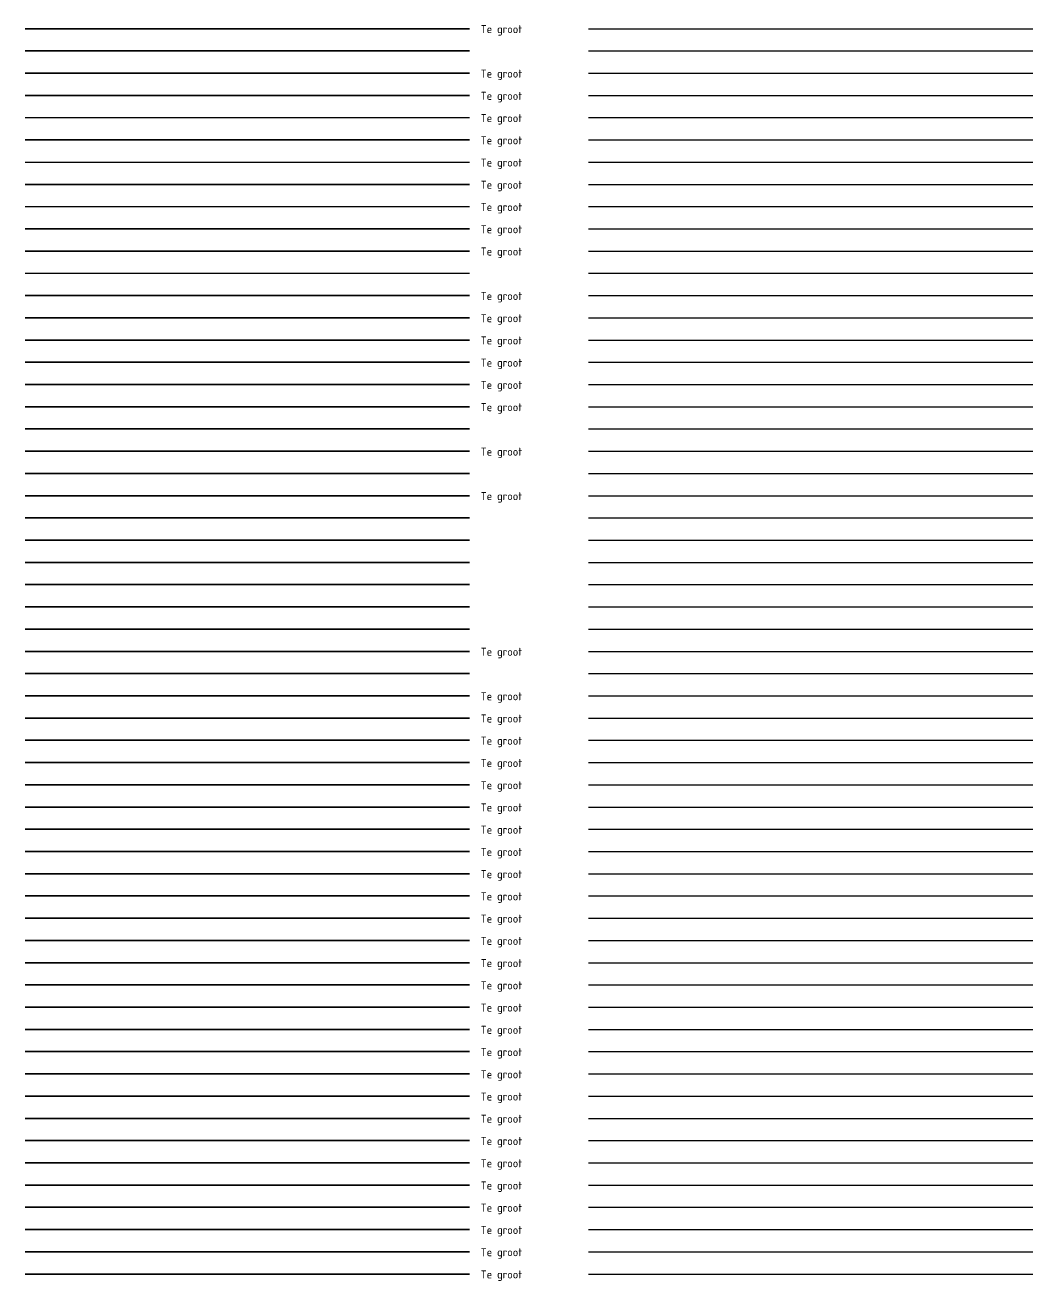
# Model space of a CAD drawing. Header units: metres. Extents: x 0 to 286, y 1 to 229.
# Drawn here: x 100 to 145.3, y 114.7 to 171.2 of the extents above; entities that cross this region are included whole.
import ezdxf
from ezdxf.lldxf.tags import DXFTag

# ---------------------------------------------------------------- set-up
doc = ezdxf.new("R2010")
doc.units = ezdxf.units.M
for name, color, linetype, lineweight in [('V-WE-MO-BODEM_CONTOUR-G', 30, 'V-MO-BORDER-SO', 35), ('V-WE-MO-BODEM_CONTOUR_INTERVENTIEWAARDE-G', 10, 'V-MO-BODEM_CONTOUR_INTERVENTIEWAARDE-SO', 35), ('V-WE-MO-BODEM_CONTOUR_TUSSENWAARDE-G', 40, 'V-MO-BODEMTUSSENWAARDE-SO', 35), ('V-WE-MO-EXPLOSIEVEN-G', 10, 'V-MO-EXPLOSIEVEN-SO', 35), ('V-WE-MO-GELUID_CONTOUR_INTERVENTIEWAARDE-G', 10, 'V-MO-GELUIDINTERVENTIEWAARDE-SO', 35), ('V-WE-MO-GELUID_CONTOUR_STREEFWAARDE-G', 90, 'V-MO-GELUIDSTREEFWAARDE-SO', 35), ('V-WE-MO-GELUID_CONTOUR_TUSSENWAARDE-G', 40, 'V-MO-GELUIDTUSSENWAARDE-SO', 35), ('V-WE-MO-GEUR_CONTOUR_INTERVENTIEWAARDE-G', 10, 'V-MO-GEURINTERVENTIEWAARDE-SO', 35), ('V-WE-MO-GEUR_CONTOUR_STREEFWAARDE-G', 90, 'V-MO-GEURSTREEFWAARDE-SO', 35), ('V-WE-MO-GEUR_CONTOUR_TUSSENWAARDE-G', 40, 'V-MO-GEURTUSSENWAARDE-SO', 35), ('V-WE-MO-GRONDWATER_CONTOUR_INTERVENTIEWAARDE-G', 10, 'V-MO-GRONDWATERINTERVENTIEWAARDE-SO', 35), ('V-WE-MO-GRONDWATER_CONTOUR_STREEFWAARDE-G', 90, 'V-MO-GRONDWATERSTREEFWAARDE-SO', 35), ('V-WE-MO-GRONDWATER_CONTOUR_TUSSENWAARDE-G', 40, 'V-MO-GRONDWATERTUSSENWAARDE-SO', 35), ('V-WE-MO-LICHT_CONTOUR_INTERVENTIEWAARDE-G', 10, 'V-MO-LICHTINTERVENTIEWAARDE-SO', 35), ('V-WE-MO-LICHT_CONTOUR_STREEFWAARDE-G', 90, 'V-MO-LICHTSTREEFWAARDE-SO', 35), ('V-WE-MO-LICHT_CONTOUR_TUSSENWAARDE-G', 40, 'V-MO-LICHTTUSSENWAARDE-SO', 35), ('V-WE-MO-LUCHT_CONTOUR_INTERVENTIEWAARDE-G', 10, 'V-MO-LUCHTINTERVENTIEWAARDE-SO', 35), ('V-WE-MO-LUCHT_CONTOUR_STREEFWAARDE-G', 90, 'V-MO-LUCHTSTREEFWAARDE-SO', 35), ('V-WE-MO-LUCHT_CONTOUR_TUSSENWAARDE-G', 40, 'V-MO-LUCHTTUSSENWAARDE-SO', 35), ('V-WE-MO-STRALING_CONTOUR_INTERVENTIEWAARDE-G', 10, 'V-MO-STRALINGINTERVENTIEWAARDE-SO', 35), ('V-WE-MO-STRALING_CONTOUR_STREEFWAARDE-G', 90, 'V-MO-STRALINGSTREEFWAARDE-SO', 35), ('V-WE-MO-STRALING_CONTOUR_TUSSENWAARDE-G', 40, 'V-MO-STRALINGTUSSENWAARDE-SO', 35), ('V-WE-MO-TRILLING_CONTOUR_INTERVENTIEWAARDE-G', 10, 'V-MO-TRILLINGINTERVENTIEWAARDE-SO', 35), ('V-WE-MO-TRILLING_CONTOUR_STREEFWAARDE-G', 90, 'V-MO-TRILLINGSTREEFWAARDE-SO', 35), ('V-WE-MO-TRILLING_CONTOUR_TUSSENWAARDE-G', 40, 'V-MO-TRILLINGTUSSENWAARDE-SO', 35), ('V-WE-OB-BESCHOEIING-G', 7, 'V-OB-BESCHOEIING-SO', 35), ('V-WE-OB-BESCHOEIING_PERKOENPALENRIJ-G', 7, 'V-OB-PERKOEN-SO', 35), ('V-WE-OB-PEILVAK-G', 90, 'V-OB-PEILVLAK-SO', 35), ('V-WE-OB-SCHANSKORF-G', 7, 'V-OB-SCHANSKORF-SO', 35), ('V-WE-OG-AANPIJLING-T18', 10, 'Continuous', 18), ('V-WE-OV-AARDING-G', 7, 'V-OV-AARDING-SO', 35), ('V-WE-OV-KABEL-G', 190, 'V-OV-KABEL-SO', 35), ('V-WE-OV-KABEL_AARDING-G', 190, 'V-OV-KABEL_AARDING-SO', 35), ('V-WE-OV-KABEL_BUNDEL-G', 190, 'V-OV-KABEL_BUNDEL-SO', 35), ('V-WE-OV-KABEL_COMBIKABEL-G', 190, 'V-OV-COMBIKABEL-SO', 35), ('V-WE-OV-KABEL_SIGNAALKABEL-G', 190, 'V-OV-KABEL_SIGNAAL-SO', 35), ('V-WE-OV-KABEL_VOEDINGSKABEL-G', 190, 'V-OV-KABEL_VOEDING-SO', 35), ('V-WE-OV-KABELDOORVOER_KABELKOKER-G', 7, 'V-OV-KABELKOKER-SO', 35), ('V-WE-OV-LIJNVERLICHTING-G', 190, 'V-OV-LIJNV-SO', 35), ('V-WE-OV-WEESLEIDING-G', 190, 'V-OV-WEESLEIDING-SO', 35), ('V-WE-RI-DRAINAGE-G', 90, 'V-RI-DRAINAGE-SO', 35), ('V-WE-RI-DRAINAGE_DRAIN-OPHOOGTEBRENGEN-G', 90, 'V-RI-OPHOOGTEBRENGEN-SO', 35), ('V-WE-RI-DWA-G', 20, 'V-RI-DWA-SO', 35), ('V-WE-RI-DWA_LOZELEIDING-G', 20, 'V-RI-LOZELEIDING-SO', 35), ('V-WE-RI-DWA_LOZELEIDING_UITLEGGER-G', 20, 'V-RI-UITLEGGER-SO', 35), ('V-WE-RI-DWA_LOZELEIDING_VOLGESCHUIMD-G', 20, 'V-RI-VOLSCHUIMEN-SO', 35), ('V-WE-RI-DWA_LOZELEIDING_VOLGEZAND-G', 20, 'V-RI-VOLZANDEN-SO', 35), ('V-WE-RI-DWA_PERCEELAANSLUITLEIDING-G', 20, 'V-RI-DWA_AANSLUITLEIDING-SO', 25), ('V-WE-RI-DWA_RIOOLLEIDING-LINING-G', 20, 'V-RI-LINING-SO', 35), ('V-WE-RI-GWA_KOLKAANSLUITLEIDING-G', 30, 'V-RI-GWA_AANSLUITLEIDING-SO', 25), ('V-WE-RI-GWA_RIOOLLEIDING-G', 30, 'V-RI-GWA-SO', 35), ('V-WE-RI-HWA-G', 150, 'V-RI-HWA-SO', 35), ('V-WE-RI-HWA_KOLKAANSLUITLEIDING-G', 150, 'V-RI-HWA_AANSLUITLEIDING-SO', 25), ('V-WE-RI-ITR-G', 140, 'V-RI-ITR-SO', 35), ('V-WE-RI-ITR_KOLKAANSLUITLEIDING-G', 140, 'V-RI-ITR_AANSLUITLEIDING-SO', 25), ('V-WE-RI-OVERIG-G', 10, 'V-RI-OVERIG-SO', 35), ('V-WE-RI-OVERIG_DUIKER_KOLKAANSLUITLEIDING-G', 10, 'V-RI-AANSLUITLEIDING-SO', 35), ('V-WE-RI-OVERIG_RIOOLLEIDING-G', 10, 'V-RI-TRANSPORTLEIDING-SO', 35), ('V-WE-VH-KANTOPSLUITING_VOORKANTBAND-G', 7, 'V-CONTINUOUS-SO', 25)]:
    doc.layers.add(name, color=color, linetype=linetype, lineweight=lineweight)
doc.styles.add('NLCS-ISO-ANNOTATIEF-T18', font='NLCS-ISO.ttf', dxfattribs={"height": 1.8})
doc.styles.get("Standard").update_dxf_attribs({"font": 'arial.ttf'})
doc.linetypes.add('V-CONTINUOUS-SO', pattern='A,3.5,[24,NLCS.SHX,S=0.5,R=0,X=0,Y=0],3.5', length=7)
doc.linetypes.add('V-MO-BODEM_CONTOUR_INTERVENTIEWAARDE-SO', pattern='A,8.625,-7,[40,NLCS.SHX,S=1.8,R=0,X=0,Y=0],-7,17.25,[24,NLCS.SHX,S=1.5,R=0,X=0,Y=0],8.625', length=48.5)
doc.linetypes.add('V-MO-BODEMTUSSENWAARDE-SO', pattern='A,5,-7.25,0,[24,NLCS.SHX,S=1.5,R=0,X=0,Y=0],-7.25,10,-7,[40,NLCS.SHX,S=1.8,R=0,X=0,Y=0],-7,5', length=48.5)
doc.linetypes.add('V-MO-BORDER-SO', pattern='A,12.5,-2.5,1,-2.5,12.5,-2.5,[24,NLCS.SHX,S=1.5,R=0,X=0,Y=0],-2.5', length=36)
doc.linetypes.add('V-MO-EXPLOSIEVEN-SO', pattern='A,8.625,-4,[35,NLCS.SHX,S=0.8,R=0,X=0,Y=0],-4,17.25,[24,NLCS.SHX,S=1.5,R=0,X=0,Y=0],8.625', length=42.5)
doc.linetypes.add('V-MO-GELUIDINTERVENTIEWAARDE-SO', pattern='A,8.625,-4,[36,NLCS.SHX,S=0.8,R=0,X=0,Y=0],-4,17.25,[24,NLCS.SHX,S=1.5,R=0,X=0,Y=0],8.625', length=42.5)
doc.linetypes.add('V-MO-GELUIDSTREEFWAARDE-SO', pattern='A,3,-3.5,6,-4,[36,NLCS.SHX,S=0.8,R=0,X=0,Y=0],-4,6,-3.5,6,-3.5,[24,NLCS.SHX,S=1.5,R=0,X=-1.75,Y=0],3', length=42.5)
doc.linetypes.add('V-MO-GELUIDTUSSENWAARDE-SO', pattern='A,5,-7.25,0,[24,NLCS.SHX,S=1.5,R=0,X=0,Y=0],-7.25,10,-4,[36,NLCS.SHX,S=0.8,R=0,X=0,Y=0],-4,5', length=42.5)
doc.linetypes.add('V-MO-GEURINTERVENTIEWAARDE-SO', pattern='A,8.625,-4,[37,NLCS.SHX,S=0.8,R=0,X=0,Y=0],-4,17.25,[24,NLCS.SHX,S=1.5,R=0,X=0,Y=0],8.625', length=42.5)
doc.linetypes.add('V-MO-GEURSTREEFWAARDE-SO', pattern='A,3,-3.5,6,-4,[37,NLCS.SHX,S=0.8,R=0,X=0,Y=0],-4,6,-3.5,6,-3.5,[24,NLCS.SHX,S=1.5,R=0,X=-1.75,Y=0],3', length=42.5)
doc.linetypes.add('V-MO-GEURTUSSENWAARDE-SO', pattern='A,5,-7.25,0,[24,NLCS.SHX,S=1.5,R=0,X=0,Y=0],-7.25,10,-4,[37,NLCS.SHX,S=0.8,R=0,X=0,Y=0],-4,5', length=42.5)
doc.linetypes.add('V-MO-GRONDWATERINTERVENTIEWAARDE-SO', pattern='A,8.625,-4,[38,NLCS.SHX,S=0.8,R=0,X=0,Y=0],-4,17.25,[24,NLCS.SHX,S=1.5,R=0,X=0,Y=0],8.625', length=42.5)
doc.linetypes.add('V-MO-GRONDWATERSTREEFWAARDE-SO', pattern='A,3,-3.5,6,-4,[38,NLCS.SHX,S=0.8,R=0,X=0,Y=0],-4,6,-3.5,6,-3.5,[24,NLCS.SHX,S=1.5,R=0,X=-1.75,Y=0],3', length=42.5)
doc.linetypes.add('V-MO-GRONDWATERTUSSENWAARDE-SO', pattern='A,5,-7.25,0,[24,NLCS.SHX,S=1.5,R=0,X=0,Y=0],-7.25,10,-4,[38,NLCS.SHX,S=0.8,R=0,X=0,Y=0],-4,5', length=42.5)
doc.linetypes.add('V-MO-LICHTINTERVENTIEWAARDE-SO', pattern='A,8.625,-4,[39,NLCS.SHX,S=0.8,R=0,X=0,Y=0],-4,17.25,[24,NLCS.SHX,S=1.5,R=0,X=0,Y=0],8.625', length=42.5)
doc.linetypes.add('V-MO-LICHTSTREEFWAARDE-SO', pattern='A,3,-3.5,6,-4,[39,NLCS.SHX,S=0.8,R=0,X=0,Y=0],-4,6,-3.5,6,-3.5,[24,NLCS.SHX,S=1.5,R=0,X=-1.75,Y=0],3', length=42.5)
doc.linetypes.add('V-MO-LICHTTUSSENWAARDE-SO', pattern='A,5,-7.25,0,[24,NLCS.SHX,S=1.5,R=0,X=0,Y=0],-7.25,10,-4,[39,NLCS.SHX,S=0.8,R=0,X=0,Y=0],-4,5', length=42.5)
doc.linetypes.add('V-MO-LUCHTINTERVENTIEWAARDE-SO', pattern='A,8.625,-4,[49,NLCS.SHX,S=0.8,R=0,X=0,Y=0],-4,17.25,[24,NLCS.SHX,S=1.5,R=0,X=0,Y=0],8.625', length=42.5)
doc.linetypes.add('V-MO-LUCHTSTREEFWAARDE-SO', pattern='A,3,-3.5,6,-4,[49,NLCS.SHX,S=0.8,R=0,X=0,Y=0],-4,6,-3.5,6,-3.5,[24,NLCS.SHX,S=1.5,R=0,X=-1.75,Y=0],3', length=42.5)
doc.linetypes.add('V-MO-LUCHTTUSSENWAARDE-SO', pattern='A,5,-7.25,0,[24,NLCS.SHX,S=1.5,R=0,X=0,Y=0],-7.25,10,-4,[49,NLCS.SHX,S=0.8,R=0,X=0,Y=0],-4,5', length=42.5)
doc.linetypes.add('V-MO-STRALINGINTERVENTIEWAARDE-SO', pattern='A,8.625,-4,[41,NLCS.SHX,S=0.8,R=0,X=0,Y=0],-4,17.25,[24,NLCS.SHX,S=1.5,R=0,X=0,Y=0],8.625', length=42.5)
doc.linetypes.add('V-MO-STRALINGSTREEFWAARDE-SO', pattern='A,3,-3.5,6,-4,[41,NLCS.SHX,S=0.8,R=0,X=0,Y=0],-4,6,-3.5,6,-3.5,[24,NLCS.SHX,S=1.5,R=0,X=-1.75,Y=0],3', length=42.5)
doc.linetypes.add('V-MO-STRALINGTUSSENWAARDE-SO', pattern='A,5,-7.25,0,[24,NLCS.SHX,S=1.5,R=0,X=0,Y=0],-7.25,10,-4,[41,NLCS.SHX,S=0.8,R=0,X=0,Y=0],-4,5', length=42.5)
doc.linetypes.add('V-MO-TRILLINGINTERVENTIEWAARDE-SO', pattern='A,8.625,-4,[48,NLCS.SHX,S=0.8,R=0,X=0,Y=0],-4,17.25,[24,NLCS.SHX,S=1.5,R=0,X=0,Y=0],8.625', length=42.5)
doc.linetypes.add('V-MO-TRILLINGSTREEFWAARDE-SO', pattern='A,3,-3.5,6,-4,[48,NLCS.SHX,S=0.8,R=0,X=0,Y=0],-4,6,-3.5,6,-3.5,[24,NLCS.SHX,S=1.5,R=0,X=-1.75,Y=0],3', length=42.5)
doc.linetypes.add('V-MO-TRILLINGTUSSENWAARDE-SO', pattern='A,5,-7.25,0,[24,NLCS.SHX,S=1.5,R=0,X=0,Y=0],-7.25,10,-4,[48,NLCS.SHX,S=0.8,R=0,X=0,Y=0],-4,5', length=42.5)
doc.linetypes.add('V-OB-BESCHOEIING-SO', pattern='A,10,[24,NLCS.SHX,S=1,R=0,X=0,Y=0],10,-3.5,[1,NLCS.SHX,S=0.5,R=0,X=0,Y=0],-3.5', length=27)
doc.linetypes.add('V-OB-PEILVLAK-SO', pattern='A,3,[24,NLCS.SHX,S=0.5,R=0,X=0,Y=0],3,-1.5', length=7.5)
doc.linetypes.add('V-OB-PERKOEN-SO', pattern='A,0,-1,[2,NLCS.SHX,S=1,R=0,X=0,Y=0],-2,[2,NLCS.SHX,S=1,R=0,X=0,Y=0],-2,[2,NLCS.SHX,S=1,R=0,X=0,Y=0],-6,[24,NLCS.SHX,S=1,R=0,X=0,Y=0],-6', length=17)
doc.linetypes.add('V-OB-SCHANSKORF-SO', pattern='A,2.5,[24,NLCS.SHX,S=1,R=0,X=0,Y=0],2.5,-1,[140,NLCS.SHX,S=2,R=0,X=-0.5,Y=0],-1', length=7)
tags = doc.linetypes.add('V-OV-AARDING-SO', pattern='A,2,[24,NLCS.SHX,S=0.5,R=0,X=0,Y=0],2,-1,[103,NLCS.SHX,S=0.75,R=0,X=0,Y=0],-1,2,[24,NLCS.SHX,S=0.5,R=0,X=0,Y=0],2,-1,["A",Standard,S=1,R=0,X=0,Y=-0.5],-2', length=13).pattern_tags.tags
tags[34] = DXFTag(74, 10)
doc.linetypes.add('V-OV-COMBIKABEL-SO', pattern='A,2.5,[24,NLCS.SHX,S=0.5,R=0,X=0,Y=0],2.5,-1,0,-1,5,-1', length=13)
tags = doc.linetypes.add('V-OV-KABEL-SO', pattern='A,2,[24,NLCS.SHX,S=0.5,R=0,X=0,Y=0],2,-1,[103,NLCS.SHX,S=0.75,R=0,X=0,Y=0],-1,2,[24,NLCS.SHX,S=0.5,R=0,X=0,Y=0],2,-1.5,["0V",Standard,S=1,R=0,X=0,Y=-0.5],-3', length=14.5).pattern_tags.tags
tags[34] = DXFTag(74, 10)
tags = doc.linetypes.add('V-OV-KABEL_AARDING-SO', pattern='A,7,[24,NLCS.SHX,S=0.5,R=0,X=0,Y=0],7,-1,["OV",Standard,S=1.8,R=0,X=0.5,Y=-0.9],-5,7,[24,NLCS.SHX,S=0.5,R=0,X=0,Y=0],7,-0.5,["A",Standard,S=1.8,R=0,X=-0.15,Y=-0.9],-1.5', length=36).pattern_tags.tags
tags[35] = DXFTag(74, 10)
tags[14] = DXFTag(74, 10)
tags = doc.linetypes.add('V-OV-KABEL_BUNDEL-SO', pattern='A,7,[24,NLCS.SHX,S=0.5,R=0,X=0,Y=0],7,-1,["OV",Standard,S=1.8,R=0,X=0.5,Y=-0.9],-5,7,[24,NLCS.SHX,S=0.5,R=0,X=0,Y=0],7,-0.5,["B",Standard,S=1.8,R=0,X=-0.15,Y=-0.9],-1.5', length=36).pattern_tags.tags
tags[35] = DXFTag(74, 10)
tags[14] = DXFTag(74, 10)
tags = doc.linetypes.add('V-OV-KABEL_SIGNAAL-SO', pattern='A,7,[24,NLCS.SHX,S=0.5,R=0,X=0,Y=0],7,-1,["OV",Standard,S=1.8,R=0,X=0.5,Y=-0.9],-5,7,[24,NLCS.SHX,S=0.5,R=0,X=0,Y=0],7,-0.5,["S",Standard,S=1.8,R=0,X=-0.15,Y=-0.9],-1.5', length=36).pattern_tags.tags
tags[35] = DXFTag(74, 10)
tags[14] = DXFTag(74, 10)
tags = doc.linetypes.add('V-OV-KABEL_VOEDING-SO', pattern='A,7,[24,NLCS.SHX,S=0.5,R=0,X=0,Y=0],7,-1,["OV",Standard,S=1.8,R=0,X=0.5,Y=-0.9],-5,7,[24,NLCS.SHX,S=0.5,R=0,X=0,Y=0],7,-0.5,["V",Standard,S=1.8,R=0,X=-0.15,Y=-0.9],-1.5', length=36).pattern_tags.tags
tags[35] = DXFTag(74, 10)
tags[14] = DXFTag(74, 10)
doc.linetypes.add('V-OV-KABELKOKER-SO', pattern='A,0,-3,[80,NLCS.SHX,S=1,R=0,X=0,Y=0],-6,[80,NLCS.SHX,S=1,R=0,X=0,Y=0],-6,[80,NLCS.SHX,S=1,R=0,X=0,Y=0],-6,[24,NLCS.SHX,S=1,R=0,X=0,Y=0],-3', length=24)
doc.linetypes.add('V-OV-LIJNV-SO', pattern='A,0,-5,[102,NLCS.SHX,S=1,R=0,X=-0.625,Y=0],2.5,-0.5,[69,NLCS.SHX,S=0.5,R=0,X=0,Y=0],-0.5,2.5,[102,NLCS.SHX,S=1,R=180,X=0.625,Y=0],-5,[24,NLCS.SHX,S=1,R=0,X=1,Y=0],-2', length=18)
doc.linetypes.add('V-OV-WEESLEIDING-SO', pattern='A,0.25,-4,[24,NLCS.SHX,S=0.5,R=0,X=0,Y=0],-4', length=8.25)
doc.linetypes.add('V-RI-AANSLUITLEIDING-SO', pattern='A,1.25,[24,NLCS.SHX,S=1,R=0,X=0,Y=0],1.25,-1.8,2.5,-1.8', length=8.6)
doc.linetypes.add('V-RI-DRAINAGE-SO', pattern='A,3,[24,NLCS.SHX,S=1,R=0,X=0,Y=0],3,-1.8,1.8,-1.8,2.4,-1.8,1.8,-1.8', length=19.2)
doc.linetypes.add('V-RI-DWA-SO', pattern='A,2.5,[24,NLCS.SHX,S=1,R=0,X=0,Y=0],2.5,-3,0,-3', length=11)
doc.linetypes.add('V-RI-DWA_AANSLUITLEIDING-SO', pattern='A,1.25,[24,NLCS.SHX,S=0.5,R=0,X=0,Y=0],1.25,-1.8,0,-1.8,2.5,-1.8,0,-1.8', length=12.2)
doc.linetypes.add('V-RI-GWA-SO', pattern='A,3,[24,NLCS.SHX,S=1,R=0,X=0,Y=0],3,-3', length=9)
doc.linetypes.add('V-RI-GWA_AANSLUITLEIDING-SO', pattern='A,2,[24,NLCS.SHX,S=1,R=0,X=0,Y=0],2,-1.8,2.6,-1.8,2.6,-1.8,2.6,-1.8', length=19)
doc.linetypes.add('V-RI-HWA-SO', pattern='A,2.5,[24,NLCS.SHX,S=1,R=0,X=0,Y=0],2.5,-1.8', length=6.8)
doc.linetypes.add('V-RI-HWA_AANSLUITLEIDING-SO', pattern='A,1.5,[24,NLCS.SHX,S=1,R=0,X=0,Y=0],1.5,-1.8,3,-1.8,3,-1.8,3,-1.8', length=19.2)
doc.linetypes.add('V-RI-ITR-SO', pattern='A,2.5,[24,NLCS.SHX,S=1,R=0,X=0,Y=0],2.5,-2.4,0,-2.4,0,-2.4', length=12.2)
doc.linetypes.add('V-RI-ITR_AANSLUITLEIDING-SO', pattern='A,2,[24,NLCS.SHX,S=1,R=0,X=0,Y=0],2,-1.8,0,-1.8,0,-1.8', length=9.4)
doc.linetypes.add('V-RI-LINING-SO', pattern='A,3.75,[24,NLCS.SHX,S=1,R=0,X=0,Y=0],3.75,-3,0,-3,3,-3,0,-3', length=22.5)
doc.linetypes.add('V-RI-LOZELEIDING-SO', pattern='A,0.1,-4,[24,NLCS.SHX,S=1,R=0,X=0,Y=0],-4', length=8.1)
doc.linetypes.add('V-RI-OPHOOGTEBRENGEN-SO', pattern='A,3.75,[24,NLCS.SHX,S=1,R=0,X=0,Y=0],3.75,-3,0.75,-3,3,-3,0.75,-3', length=24)
doc.linetypes.add('V-RI-OVERIG-SO', pattern='A,2.5,[24,NLCS.SHX,S=1,R=0,X=0,Y=0],2.5,-2,2,-2,0,-2,2,-2', length=17)
tags = doc.linetypes.add('V-RI-TRANSPORTLEIDING-SO', pattern='A,3.5,[24,NLCS.SHX,S=1,R=0,X=0,Y=0],3.5,-2,["T",Standard,S=1.8,R=0,X=-0.5,Y=-0.9],-2,3.5,[24,NLCS.SHX,S=0.5,R=0,X=0,Y=0],3.5,-2,[102,NLCS.SHX,S=1,R=180,X=0,Y=0],-2', length=22).pattern_tags.tags
tags[14] = DXFTag(74, 10)
doc.linetypes.add('V-RI-UITLEGGER-SO', pattern='A,1.25,[24,NLCS.SHX,S=1,R=0,X=0,Y=0],1.25,-1.8,1.8,-1.8,2.5,-1.8,1.8,-1.8', length=15.8)
doc.linetypes.add('V-RI-VOLSCHUIMEN-SO', pattern='A,0,[50,NLCS.SHX,S=0.5,R=0,X=0,Y=0],2,[24,NLCS.SHX,S=1,R=0,X=0,Y=0],2', length=4)
doc.linetypes.add('V-RI-VOLZANDEN-SO', pattern='A,0,[50,NLCS.SHX,S=0.5,R=0,X=0,Y=0],2,[24,NLCS.SHX,S=1,R=0,X=0,Y=0],2', length=4)

msp = doc.modelspace()

# ---------------------------------------------------------------- linework, layer by layer
at = {"layer": 'V-WE-MO-BODEM_CONTOUR-G', "color": 4}
msp.add_line((100, 117), (120, 117), dxfattribs=at)
at = {"layer": 'V-WE-MO-BODEM_CONTOUR_INTERVENTIEWAARDE-G', "color": 4}
msp.add_line((100, 115), (120, 115), dxfattribs=at)
at = {"layer": 'V-WE-MO-BODEM_CONTOUR_TUSSENWAARDE-G', "color": 4}
msp.add_line((100, 116), (120, 116), dxfattribs=at)
at = {"layer": 'V-WE-MO-EXPLOSIEVEN-G', "color": 4}
msp.add_line((100, 118), (120, 118), dxfattribs=at)
at = {"layer": 'V-WE-MO-GELUID_CONTOUR_INTERVENTIEWAARDE-G', "color": 4}
msp.add_line((100, 119), (120, 119), dxfattribs=at)
at = {"layer": 'V-WE-MO-GELUID_CONTOUR_STREEFWAARDE-G', "color": 4}
msp.add_line((100, 120), (120, 120), dxfattribs=at)
at = {"layer": 'V-WE-MO-GELUID_CONTOUR_TUSSENWAARDE-G', "color": 4}
msp.add_line((100, 121), (120, 121), dxfattribs=at)
at = {"layer": 'V-WE-MO-GEUR_CONTOUR_INTERVENTIEWAARDE-G', "color": 4}
msp.add_line((100, 122), (120, 122), dxfattribs=at)
at = {"layer": 'V-WE-MO-GEUR_CONTOUR_STREEFWAARDE-G', "color": 4}
msp.add_line((100, 123), (120, 123), dxfattribs=at)
at = {"layer": 'V-WE-MO-GEUR_CONTOUR_TUSSENWAARDE-G', "color": 4}
msp.add_line((100, 124), (120, 124), dxfattribs=at)
at = {"layer": 'V-WE-MO-GRONDWATER_CONTOUR_INTERVENTIEWAARDE-G', "color": 4}
msp.add_line((100, 125), (120, 125), dxfattribs=at)
at = {"layer": 'V-WE-MO-GRONDWATER_CONTOUR_STREEFWAARDE-G', "color": 4}
msp.add_line((100, 126), (120, 126), dxfattribs=at)
at = {"layer": 'V-WE-MO-GRONDWATER_CONTOUR_TUSSENWAARDE-G', "color": 4}
msp.add_line((100, 127), (120, 127), dxfattribs=at)
at = {"layer": 'V-WE-MO-LICHT_CONTOUR_INTERVENTIEWAARDE-G', "color": 4}
msp.add_line((100, 128), (120, 128), dxfattribs=at)
at = {"layer": 'V-WE-MO-LICHT_CONTOUR_STREEFWAARDE-G', "color": 4}
msp.add_line((100, 129), (120, 129), dxfattribs=at)
at = {"layer": 'V-WE-MO-LICHT_CONTOUR_TUSSENWAARDE-G', "color": 4}
msp.add_line((100, 130), (120, 130), dxfattribs=at)
at = {"layer": 'V-WE-MO-LUCHT_CONTOUR_INTERVENTIEWAARDE-G', "color": 4}
msp.add_line((100, 131), (120, 131), dxfattribs=at)
at = {"layer": 'V-WE-MO-LUCHT_CONTOUR_STREEFWAARDE-G', "color": 4}
msp.add_line((100, 132), (120, 132), dxfattribs=at)
at = {"layer": 'V-WE-MO-LUCHT_CONTOUR_TUSSENWAARDE-G', "color": 4}
msp.add_line((100, 133), (120, 133), dxfattribs=at)
at = {"layer": 'V-WE-MO-STRALING_CONTOUR_INTERVENTIEWAARDE-G', "color": 4}
msp.add_line((100, 134), (120, 134), dxfattribs=at)
at = {"layer": 'V-WE-MO-STRALING_CONTOUR_STREEFWAARDE-G', "color": 4}
msp.add_line((100, 135), (120, 135), dxfattribs=at)
at = {"layer": 'V-WE-MO-STRALING_CONTOUR_TUSSENWAARDE-G', "color": 4}
msp.add_line((100, 136), (120, 136), dxfattribs=at)
at = {"layer": 'V-WE-MO-TRILLING_CONTOUR_INTERVENTIEWAARDE-G', "color": 4}
msp.add_line((100, 137), (120, 137), dxfattribs=at)
at = {"layer": 'V-WE-MO-TRILLING_CONTOUR_STREEFWAARDE-G', "color": 4}
msp.add_line((100, 138), (120, 138), dxfattribs=at)
at = {"layer": 'V-WE-MO-TRILLING_CONTOUR_TUSSENWAARDE-G', "color": 4}
msp.add_line((100, 139), (120, 139), dxfattribs=at)
at = {"layer": 'V-WE-OB-BESCHOEIING-G', "color": 5}
msp.add_line((100, 141), (120, 141), dxfattribs=at)
at = {"layer": 'V-WE-OB-BESCHOEIING_PERKOENPALENRIJ-G', "color": 5}
msp.add_line((100, 140), (120, 140), dxfattribs=at)
at = {"layer": 'V-WE-OB-PEILVAK-G', "color": 5}
msp.add_line((100, 142), (120, 142), dxfattribs=at)
at = {"layer": 'V-WE-OB-SCHANSKORF-G', "color": 5}
msp.add_line((100, 143), (120, 143), dxfattribs=at)
at = {"layer": 'V-WE-OV-AARDING-G', "color": 6}
msp.add_line((100, 144), (120, 144), dxfattribs=at)
at = {"layer": 'V-WE-OV-KABEL-G', "color": 6}
msp.add_line((100, 151), (120, 151), dxfattribs=at)
at = {"layer": 'V-WE-OV-KABEL_AARDING-G', "color": 6}
msp.add_line((100, 145), (120, 145), dxfattribs=at)
at = {"layer": 'V-WE-OV-KABEL_BUNDEL-G', "color": 6}
msp.add_line((100, 146), (120, 146), dxfattribs=at)
at = {"layer": 'V-WE-OV-KABEL_COMBIKABEL-G', "color": 6}
msp.add_line((100, 147), (120, 147), dxfattribs=at)
at = {"layer": 'V-WE-OV-KABEL_SIGNAALKABEL-G', "color": 6}
msp.add_line((100, 148), (120, 148), dxfattribs=at)
at = {"layer": 'V-WE-OV-KABEL_VOEDINGSKABEL-G', "color": 6}
msp.add_line((100, 149), (120, 149), dxfattribs=at)
at = {"layer": 'V-WE-OV-KABELDOORVOER_KABELKOKER-G', "color": 6}
msp.add_line((100, 150), (120, 150), dxfattribs=at)
at = {"layer": 'V-WE-OV-LIJNVERLICHTING-G', "color": 6}
msp.add_line((100, 152), (120, 152), dxfattribs=at)
at = {"layer": 'V-WE-OV-WEESLEIDING-G', "color": 6}
msp.add_line((100, 153), (120, 153), dxfattribs=at)
at = {"layer": 'V-WE-RI-DRAINAGE-G', "color": 1}
msp.add_line((100, 155), (120, 155), dxfattribs=at)
at = {"layer": 'V-WE-RI-DRAINAGE_DRAIN-OPHOOGTEBRENGEN-G', "color": 1}
msp.add_line((100, 154), (120, 154), dxfattribs=at)
at = {"layer": 'V-WE-RI-DWA-G', "color": 1}
msp.add_line((100, 162), (120, 162), dxfattribs=at)
at = {"layer": 'V-WE-RI-DWA_LOZELEIDING-G', "color": 1}
msp.add_line((100, 159), (120, 159), dxfattribs=at)
at = {"layer": 'V-WE-RI-DWA_LOZELEIDING_UITLEGGER-G', "color": 1}
msp.add_line((100, 156), (120, 156), dxfattribs=at)
at = {"layer": 'V-WE-RI-DWA_LOZELEIDING_VOLGESCHUIMD-G', "color": 1}
msp.add_line((100, 157), (120, 157), dxfattribs=at)
at = {"layer": 'V-WE-RI-DWA_LOZELEIDING_VOLGEZAND-G', "color": 1}
msp.add_line((100, 158), (120, 158), dxfattribs=at)
at = {"layer": 'V-WE-RI-DWA_PERCEELAANSLUITLEIDING-G', "color": 1}
msp.add_line((100, 160), (120, 160), dxfattribs=at)
at = {"layer": 'V-WE-RI-DWA_RIOOLLEIDING-LINING-G', "color": 1}
msp.add_line((100, 161), (120, 161), dxfattribs=at)
at = {"layer": 'V-WE-RI-GWA_KOLKAANSLUITLEIDING-G', "color": 1}
msp.add_line((100, 163), (120, 163), dxfattribs=at)
at = {"layer": 'V-WE-RI-GWA_RIOOLLEIDING-G', "color": 1}
msp.add_line((100, 164), (120, 164), dxfattribs=at)
at = {"layer": 'V-WE-RI-HWA-G', "color": 1}
msp.add_line((100, 166), (120, 166), dxfattribs=at)
at = {"layer": 'V-WE-RI-HWA_KOLKAANSLUITLEIDING-G', "color": 1}
msp.add_line((100, 165), (120, 165), dxfattribs=at)
at = {"layer": 'V-WE-RI-ITR-G', "color": 1}
msp.add_line((100, 168), (120, 168), dxfattribs=at)
at = {"layer": 'V-WE-RI-ITR_KOLKAANSLUITLEIDING-G', "color": 1}
msp.add_line((100, 167), (120, 167), dxfattribs=at)
at = {"layer": 'V-WE-RI-OVERIG-G', "color": 1}
msp.add_line((100, 171), (120, 171), dxfattribs=at)
at = {"layer": 'V-WE-RI-OVERIG_DUIKER_KOLKAANSLUITLEIDING-G', "color": 1}
msp.add_line((100, 169), (120, 169), dxfattribs=at)
at = {"layer": 'V-WE-RI-OVERIG_RIOOLLEIDING-G', "color": 1}
msp.add_line((100, 170), (120, 170), dxfattribs=at)
at = {"layer": 'V-WE-VH-KANTOPSLUITING_VOORKANTBAND-G', "flags": 128}
for points in [[(125.35, 171), (145.35, 171)], [(125.35, 170), (145.35, 170)], [(125.35, 169), (145.35, 169)], [(125.35, 168), (145.35, 168)], [(125.35, 167), (145.35, 167)], [(125.35, 166), (145.35, 166)], [(125.35, 165), (145.35, 165)], [(125.35, 164), (145.35, 164)], [(125.35, 163), (145.35, 163)], [(125.35, 162), (145.35, 162)], [(125.35, 161), (145.35, 161)], [(125.35, 160), (145.35, 160)], [(125.35, 159), (145.35, 159)], [(125.35, 158), (145.35, 158)], [(125.35, 157), (145.35, 157)], [(125.35, 156), (145.35, 156)], [(125.35, 155), (145.35, 155)], [(125.35, 154), (145.35, 154)], [(125.35, 153), (145.35, 153)], [(125.35, 152), (145.35, 152)], [(125.35, 151), (145.35, 151)], [(125.35, 150), (145.35, 150)], [(125.35, 149), (145.35, 149)], [(125.35, 148), (145.35, 148)], [(125.35, 147), (145.35, 147)], [(125.35, 146), (145.35, 146)], [(125.35, 145), (145.35, 145)], [(125.35, 144), (145.35, 144)], [(125.35, 143), (145.35, 143)], [(125.35, 142), (145.35, 142)], [(125.35, 141), (145.35, 141)], [(125.35, 140), (145.35, 140)], [(125.35, 139), (145.35, 139)], [(125.35, 138), (145.35, 138)], [(125.35, 137), (145.35, 137)], [(125.35, 136), (145.35, 136)], [(125.35, 135), (145.35, 135)], [(125.35, 134), (145.35, 134)], [(125.35, 133), (145.35, 133)], [(125.35, 132), (145.35, 132)], [(125.35, 131), (145.35, 131)], [(125.35, 130), (145.35, 130)], [(125.35, 129), (145.35, 129)], [(125.35, 128), (145.35, 128)], [(125.35, 127), (145.35, 127)], [(125.35, 126), (145.35, 126)], [(125.35, 125), (145.35, 125)], [(125.35, 124), (145.35, 124)], [(125.35, 123), (145.35, 123)], [(125.35, 122), (145.35, 122)], [(125.35, 121), (145.35, 121)], [(125.35, 120), (145.35, 120)], [(125.35, 119), (145.35, 119)], [(125.35, 118), (145.35, 118)], [(125.35, 117), (145.35, 117)], [(125.35, 116), (145.35, 116)], [(125.35, 115), (145.35, 115)]]:
    msp.add_lwpolyline(points, dxfattribs=at)

# ---------------------------------------------------------------- texts
at = {"layer": 'V-WE-OG-AANPIJLING-T18', "style": 'NLCS-ISO-ANNOTATIEF-T18'}
for p in [(120.5, 170.8), (120.5, 168.8), (120.5, 167.8), (120.5, 166.8), (120.5, 165.8), (120.5, 164.8), (120.5, 163.8), (120.5, 162.8), (120.5, 161.8), (120.5, 160.8), (120.5, 158.8), (120.5, 157.8), (120.5, 156.8), (120.5, 155.8), (120.5, 154.8), (120.5, 153.8), (120.5, 151.8), (120.5, 149.8), (120.5, 142.8), (120.5, 140.8), (120.5, 139.8), (120.5, 138.8), (120.5, 137.8), (120.5, 136.8), (120.5, 135.8), (120.5, 134.8), (120.5, 133.8), (120.5, 132.8), (120.5, 131.8), (120.5, 130.8), (120.5, 129.8), (120.5, 128.8), (120.5, 127.8), (120.5, 126.8), (120.5, 125.8), (120.5, 124.8), (120.5, 123.8), (120.5, 122.8), (120.5, 121.8), (120.5, 120.8), (120.5, 119.8), (120.5, 118.8), (120.5, 117.8), (120.5, 116.8), (120.5, 115.8), (120.5, 114.8)]:
    msp.add_text('Te groot', height=0.36, dxfattribs=at).set_placement(p)

doc.saveas('drawing.dxf')
